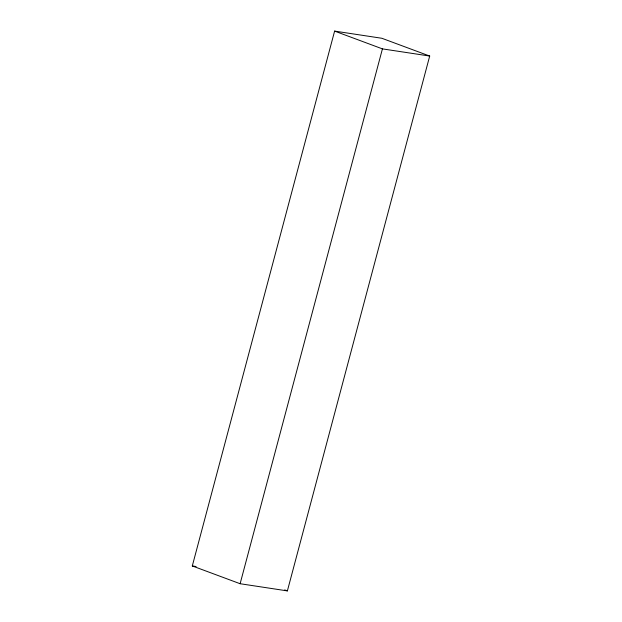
<?xml version="1.0" encoding="UTF-8"?>
<svg xmlns="http://www.w3.org/2000/svg" width="622" height="622" viewBox="0 0 622 622"><rect width="100%" height="100%" fill="white"/><g stroke="black" fill="none" stroke-linecap="round" stroke-linejoin="round"><path stroke-width="0.93" d="M192.299 565.95L334.613 31.1L381.877 38.276L429.701 56.05L287.387 590.9L240.123 583.724L192.299 565.95L196.085 566.518M240.123 583.724L382.429 48.881L429.701 56.05M334.613 31.1L382.429 48.881M284.682 589.897L287.387 590.9"/></g></svg>
